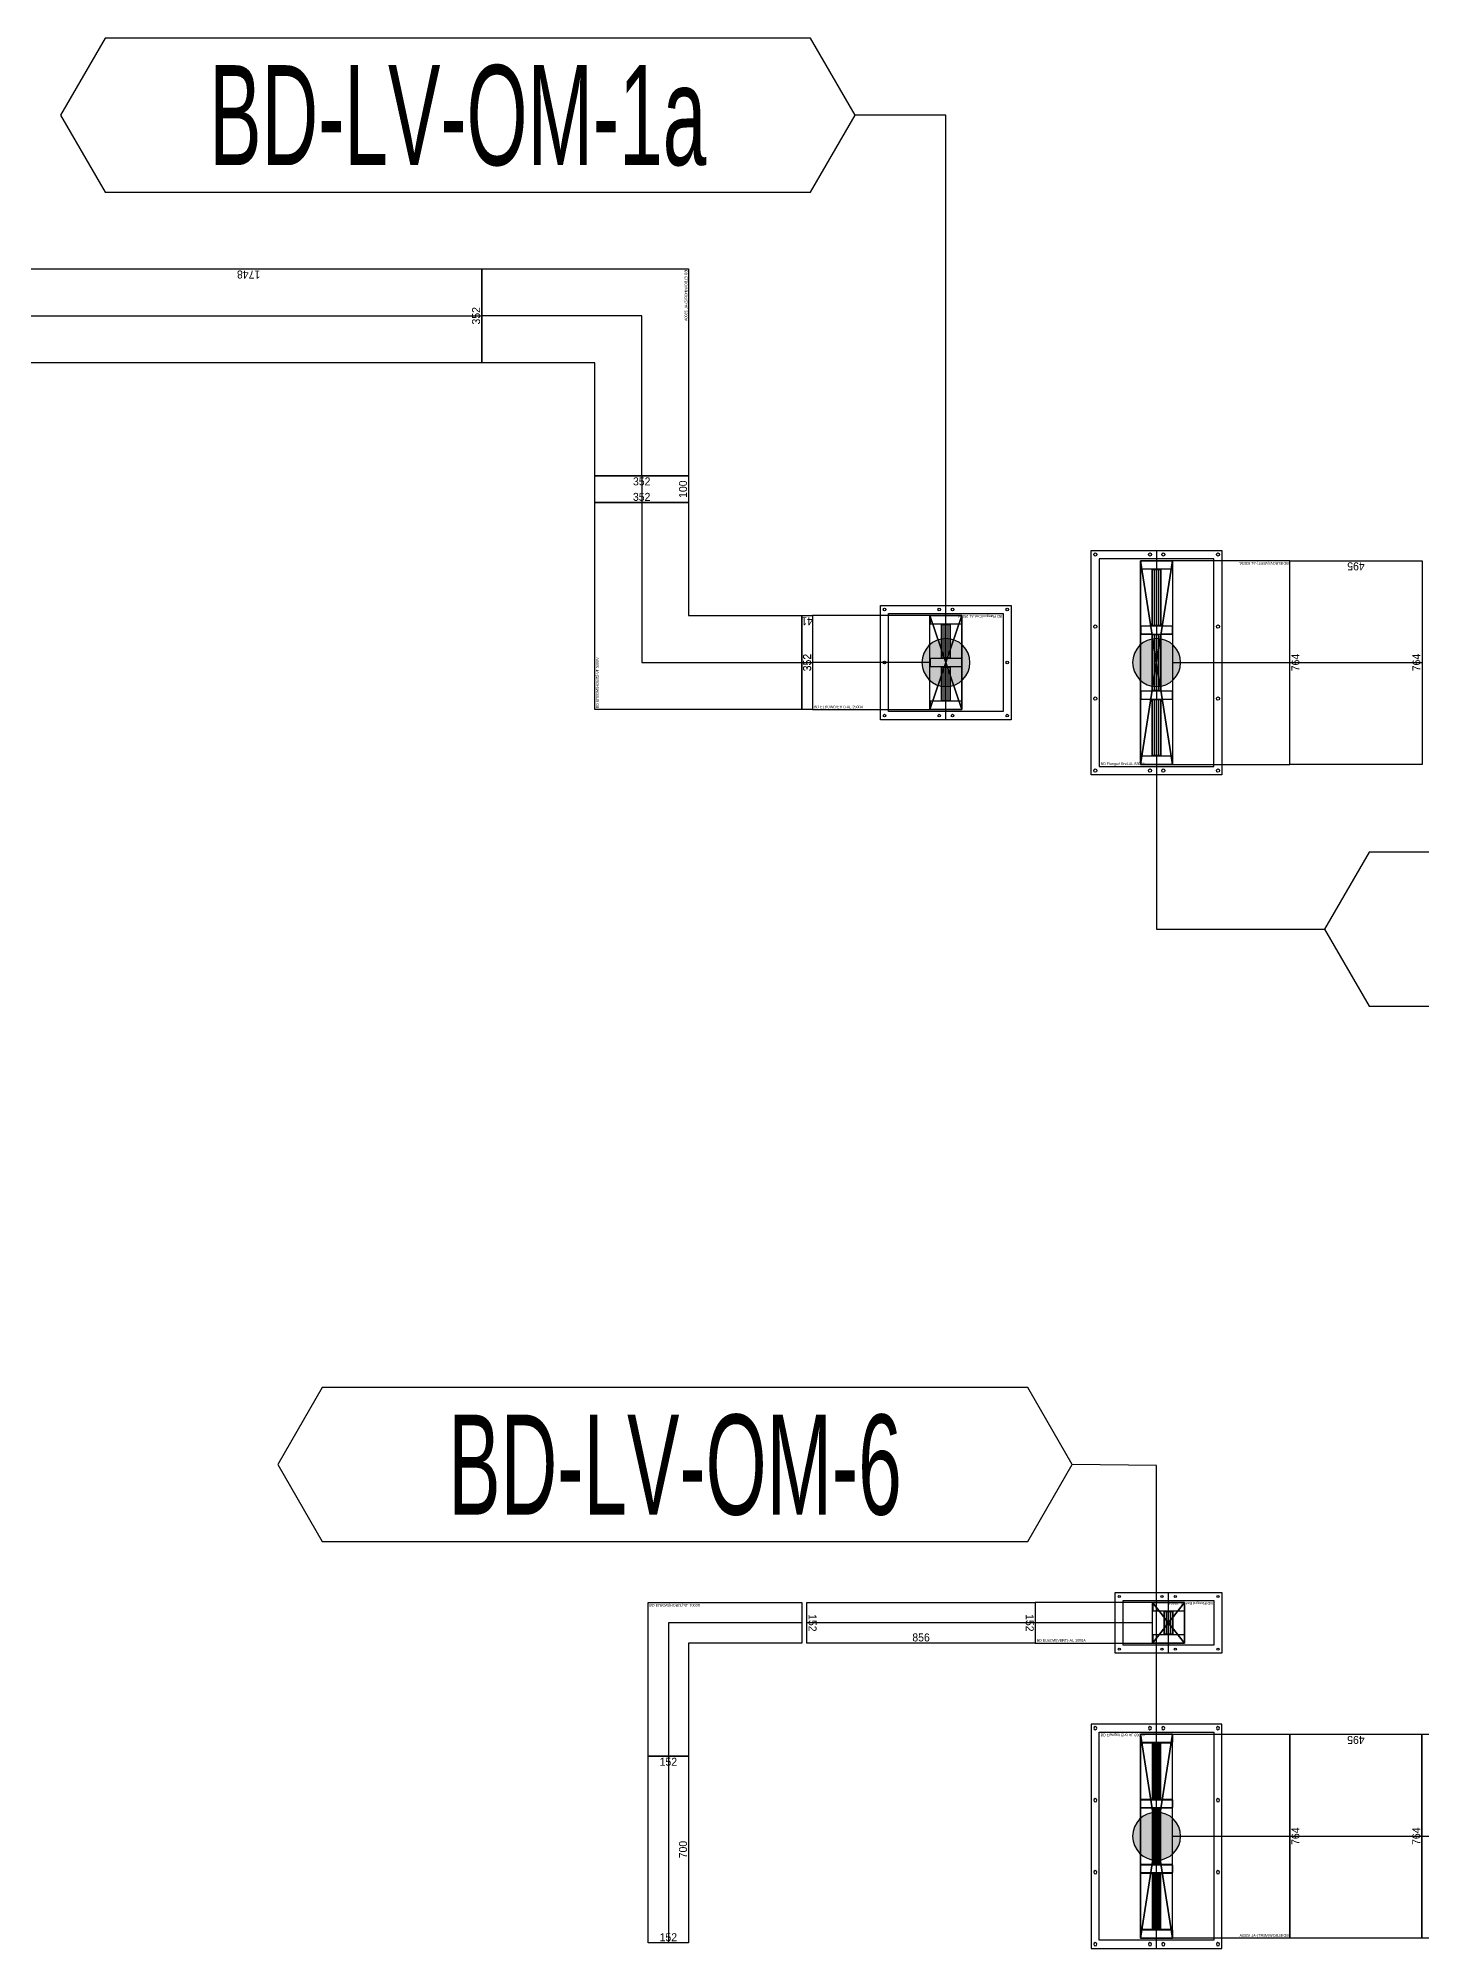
# Model space of a CAD drawing. Header units: millimetres. Extents: x 28486 to 374549, y -351975 to 868946.
# Drawn here: x 123214 to 128403, y -240095 to -232954 of the extents above; entities that cross this region are included whole.
import ezdxf
from ezdxf.enums import TextEntityAlignment as Align

# ---------------------------------------------------------------- set-up
doc = ezdxf.new("R2010")
doc.units = ezdxf.units.MM
doc.header["$LTSCALE"] = 150
doc.layers.get('Defpoints').update_dxf_attribs({"color": 150})
for name, color, linetype in [('-----27 Bus Duct_LV_380-220V', 200, 'Continuous'), ('-----27 Bus Duct_LV_380-220V_LOAD BANK', 7, 'Continuous'), ('-----27 Bus Duct_LV_380-220V_UT', 41, 'Continuous'), ('-----29 주기', 1, 'Continuous'), ('-----30 Text', 2, 'Continuous'), ('-----99 Cable Schedule', 2, 'Continuous')]:
    doc.layers.add(name, color=color, linetype=linetype)
doc.styles.add('ELEC', font='')
doc.styles.get("Standard").update_dxf_attribs({"font": ''})
doc.styles.get('ELEC').set_extended_font_data('Dotum')
doc.styles.get('Standard').set_extended_font_data('Dotum')
doc.dimstyles.new('전기통신참고용-치수', dxfattribs={"dimscale": 15, "dimtxt": 2, "dimasz": 0, "dimexe": 0, "dimexo": 0, "dimgap": 0.4, "dimtad": 4, "dimdec": 0, "dimzin": 0, "dimdsep": 46, "dimtxsty": 'Standard', "dimblk": 'NONE', "dimcen": 0, "dimse1": 1, "dimse2": 1, "dimsd1": 1, "dimsd2": 1, "dimclrd": 8, "dimclre": 8, "dimclrt": 8, "dimadec": 0, "dimazin": 0, "dimtfac": 1, "dimtdec": 0, "dimtix": 1, "dimtmove": 2, "dimatfit": 0, "dimldrblk": 'NONE', "dimfxl": 2, "dimtolj": 1, "dimtzin": 0, "dimarcsym": 0})

# ---------------------------------------------------------------- blocks, each defined once
blk = doc.blocks.new('*U5')
at = {"color": 1}
for p, q in [((60, 382), (-60, -382)), ((-60, 382), (60, -382))]:
    blk.add_line(p, q, dxfattribs=at)
at = {"color": 0}
blk.add_line((0, 420.5), (0, -420.5), dxfattribs=at)
for points in [[(245, -420.5), (-245, -420.5), (-245, 420.5), (245, 420.5)], [(-215, -389.5), (215, -389.5), (215, 389.5), (-215, 389.5)]]:
    blk.add_lwpolyline(points, close=True, dxfattribs=at)
at = {"color": 1}
blk.add_lwpolyline([(60, -382), (-60, -382), (-60, 382), (60, 382)], close=True, dxfattribs=at)
for points in [[(-60, 136, -0.4142136), (-58, 138), (-17.2, 138, 0.4142136), (-16.2, 139), (-16.2, 349, 0.4142136), (-17.2, 350), (-58, 350, -0.4142136), (-60, 352), (-60, 382, -0.4142136), (-59, 381), (-59, 352, 0.4142136), (-58, 351), (58, 351, 0.4142136), (59, 352), (59, 381, -0.4142136), (60, 382), (60, 352, -0.4142136), (58, 350), (17.2, 350, 0.4142136), (16.2, 349), (16.2, 139, 0.4142136), (17.2, 138), (58, 138, -0.4142136), (60, 136), (60, 124, -0.4142136), (59, 125), (59, 136, 0.4142136), (58, 137), (-58, 137, 0.4142136), (-59, 136), (-59, 125, -0.4142136), (-60, 124), (-60, 124), (-60, 124), (-60, 124)], [(-15.2, 139), (-15.2, 349, -0.4142136), (-14.2, 350), (14.2, 350, -0.4142136), (15.2, 349), (15.2, 139, -0.4142136), (14.2, 138), (-14.2, 138, -0.4142136)], [(-14.2, 140), (-14.2, 348, -0.4142136), (-13.2, 349), (-8.85, 349, -0.4142136), (-7.85, 348), (-7.85, 140, -0.4142136), (-8.85, 139), (-13.2, 139, -0.4142136)], [(-6.85, 140), (-6.85, 348, -0.4142136), (-5.85, 349), (-1.5, 349, -0.4142136), (-0.5, 348), (-0.5, 140, -0.4142136), (-1.5, 139), (-5.85, 139, -0.4142136)], [(0.5, 140), (0.5, 348, -0.4142136), (1.5, 349), (5.85, 349, -0.4142136), (6.85, 348), (6.85, 140, -0.4142136), (5.85, 139), (1.5, 139, -0.4142136)], [(7.85, 140), (7.85, 348, -0.4142136), (8.85, 349), (13.2, 349, -0.4142136), (14.2, 348), (14.2, 140, -0.4142136), (13.2, 139), (8.85, 139, -0.4142136)], [(-60, -108, -0.4142136), (-58, -106), (-17.2, -106, 0.4142136), (-16.2, -105), (-16.2, 105, 0.4142136), (-17.2, 106), (-58, 106, -0.4142136), (-60, 108), (-60, 122, -0.4142136), (-59, 121), (-59, 108, 0.4142136), (-58, 107), (58, 107, 0.4142136), (59, 108), (59, 121, -0.4142136), (60, 122), (60, 108, -0.4142136), (58, 106), (17.2, 106, 0.4142136), (16.2, 105), (16.2, -105, 0.4142136), (17.2, -106), (58, -106, -0.4142136), (60, -108), (60, -121, -0.4142136), (59, -120), (59, -108, 0.4142136), (58, -107), (-58, -107, 0.4142136), (-59, -108), (-59, -120, -0.4142136), (-60, -121), (-60, -121), (-60, -121), (-60, -121)], [(-15.2, -105), (-15.2, 105, -0.4142136), (-14.2, 106), (14.2, 106, -0.4142136), (15.2, 105), (15.2, -105, -0.4142136), (14.2, -106), (-14.2, -106, -0.4142136)], [(-14.2, -104), (-14.2, 104, -0.4142136), (-13.2, 105), (-8.85, 105, -0.4142136), (-7.85, 104), (-7.85, -104, -0.4142136), (-8.85, -105), (-13.2, -105, -0.4142136)], [(-6.85, -104), (-6.85, 104, -0.4142136), (-5.85, 105), (-1.5, 105, -0.4142136), (-0.5, 104), (-0.5, -104, -0.4142136), (-1.5, -105), (-5.85, -105, -0.4142136)], [(0.5, -104), (0.5, 104, -0.4142136), (1.5, 105), (5.85, 105, -0.4142136), (6.85, 104), (6.85, -104, -0.4142136), (5.85, -105), (1.5, -105, -0.4142136)], [(7.85, -104), (7.85, 104, -0.4142136), (8.85, 105), (13.2, 105, -0.4142136), (14.2, 104), (14.2, -104, -0.4142136), (13.2, -105), (8.85, -105, -0.4142136)], [(-60, -352, -0.4142136), (-58, -350), (-17.2, -350, 0.4142136), (-16.2, -349), (-16.2, -139, 0.4142136), (-17.2, -138), (-58, -138, -0.4142136), (-60, -136), (-60, -123, -0.4142136), (-59, -124), (-59, -136, 0.4142136), (-58, -137), (58, -137, 0.4142136), (59, -136), (59, -124, -0.4142136), (60, -123), (60, -136, -0.4142136), (58, -138), (17.2, -138, 0.4142136), (16.2, -139), (16.2, -349, 0.4142136), (17.2, -350), (58, -350, -0.4142136), (60, -352), (60, -382, -0.4142136), (59, -381), (59, -352, 0.4142136), (58, -351), (-58, -351, 0.4142136), (-59, -352), (-59, -381, -0.4142136), (-60, -382), (-60, -382), (-60, -382), (-60, -382)], [(-15.2, -349), (-15.2, -139, -0.4142136), (-14.2, -138), (14.2, -138, -0.4142136), (15.2, -139), (15.2, -349, -0.4142136), (14.2, -350), (-14.2, -350, -0.4142136)], [(-14.2, -348), (-14.2, -140, -0.4142136), (-13.2, -139), (-8.85, -139, -0.4142136), (-7.85, -140), (-7.85, -348, -0.4142136), (-8.85, -349), (-13.2, -349, -0.4142136)], [(-6.85, -348), (-6.85, -140, -0.4142136), (-5.85, -139), (-1.5, -139, -0.4142136), (-0.5, -140), (-0.5, -348, -0.4142136), (-1.5, -349), (-5.85, -349, -0.4142136)], [(0.5, -348), (0.5, -140, -0.4142136), (1.5, -139), (5.85, -139, -0.4142136), (6.85, -140), (6.85, -348, -0.4142136), (5.85, -349), (1.5, -349, -0.4142136)], [(7.85, -348), (7.85, -140, -0.4142136), (8.85, -139), (13.2, -139, -0.4142136), (14.2, -140), (14.2, -348, -0.4142136), (13.2, -349), (8.85, -349, -0.4142136)]]:
    blk.add_lwpolyline(points, format="xyb", close=True, dxfattribs=at)
at = {"color": 0}
for centre in [(-230, 405), (-25, 405), (25, 405), (230, 405), (-230, 135), (230, 135), (-230, -135), (230, -135), (-230, -405), (-25, -405), (25, -405), (230, -405)]:
    blk.add_circle(centre, 6, dxfattribs=at)
at = {"color": 0, "style": 'ELEC'}
blk.add_text('BD Flanged End-AL 6300A', height=10, dxfattribs=at).set_placement((-210, -379.5), align=Align.MIDDLE_LEFT)
blk = doc.blocks.new('*U7')
at = {"color": 1}
for p, q in [((340, 382), (220, -382)), ((220, 382), (340, -382))]:
    blk.add_line(p, q, dxfattribs=at)
at = {"color": 0}
blk.add_lwpolyline([(-220, -382), (220, -382), (220, 382), (-220, 382)], close=True, dxfattribs=at)
blk.add_lwpolyline([(220, -382), (340, -382), (340, 382), (220, 382)], dxfattribs=at)
at = {"color": 1}
for points in [[(220, 136, -0.4142136), (222, 138), (262.8, 138, 0.4142136), (263.8, 139), (263.8, 349, 0.4142136), (262.8, 350), (222, 350, -0.4142136), (220, 352), (220, 382, -0.4142136), (221, 381), (221, 352, 0.4142136), (222, 351), (338, 351, 0.4142136), (339, 352), (339, 381, -0.4142136), (340, 382), (340, 352, -0.4142136), (338, 350), (297.2, 350, 0.4142136), (296.2, 349), (296.2, 139, 0.4142136), (297.2, 138), (338, 138, -0.4142136), (340, 136), (340, 124, -0.4142136), (339, 125), (339, 136, 0.4142136), (338, 137), (222, 137, 0.4142136), (221, 136), (221, 125, -0.4142136), (220, 124), (220, 124), (220, 124), (220, 124)], [(264.8, 139), (264.8, 349, -0.4142136), (265.8, 350), (294.2, 350, -0.4142136), (295.2, 349), (295.2, 139, -0.4142136), (294.2, 138), (265.8, 138, -0.4142136)], [(265.8, 140), (265.8, 348, -0.4142136), (266.8, 349), (271.15, 349, -0.4142136), (272.15, 348), (272.15, 140, -0.4142136), (271.15, 139), (266.8, 139, -0.4142136)], [(273.15, 140), (273.15, 348, -0.4142136), (274.15, 349), (278.5, 349, -0.4142136), (279.5, 348), (279.5, 140, -0.4142136), (278.5, 139), (274.15, 139, -0.4142136)], [(280.5, 140), (280.5, 348, -0.4142136), (281.5, 349), (285.85, 349, -0.4142136), (286.85, 348), (286.85, 140, -0.4142136), (285.85, 139), (281.5, 139, -0.4142136)], [(287.85, 140), (287.85, 348, -0.4142136), (288.85, 349), (293.2, 349, -0.4142136), (294.2, 348), (294.2, 140, -0.4142136), (293.2, 139), (288.85, 139, -0.4142136)], [(220, -108, -0.4142136), (222, -106), (262.8, -106, 0.4142136), (263.8, -105), (263.8, 105, 0.4142136), (262.8, 106), (222, 106, -0.4142136), (220, 108), (220, 122, -0.4142136), (221, 121), (221, 108, 0.4142136), (222, 107), (338, 107, 0.4142136), (339, 108), (339, 121, -0.4142136), (340, 122), (340, 108, -0.4142136), (338, 106), (297.2, 106, 0.4142136), (296.2, 105), (296.2, -105, 0.4142136), (297.2, -106), (338, -106, -0.4142136), (340, -108), (340, -121, -0.4142136), (339, -120), (339, -108, 0.4142136), (338, -107), (222, -107, 0.4142136), (221, -108), (221, -120, -0.4142136), (220, -121), (220, -121), (220, -121), (220, -121)], [(264.8, -105), (264.8, 105, -0.4142136), (265.8, 106), (294.2, 106, -0.4142136), (295.2, 105), (295.2, -105, -0.4142136), (294.2, -106), (265.8, -106, -0.4142136)], [(265.8, -104), (265.8, 104, -0.4142136), (266.8, 105), (271.15, 105, -0.4142136), (272.15, 104), (272.15, -104, -0.4142136), (271.15, -105), (266.8, -105, -0.4142136)], [(273.15, -104), (273.15, 104, -0.4142136), (274.15, 105), (278.5, 105, -0.4142136), (279.5, 104), (279.5, -104, -0.4142136), (278.5, -105), (274.15, -105, -0.4142136)], [(280.5, -104), (280.5, 104, -0.4142136), (281.5, 105), (285.85, 105, -0.4142136), (286.85, 104), (286.85, -104, -0.4142136), (285.85, -105), (281.5, -105, -0.4142136)], [(287.85, -104), (287.85, 104, -0.4142136), (288.85, 105), (293.2, 105, -0.4142136), (294.2, 104), (294.2, -104, -0.4142136), (293.2, -105), (288.85, -105, -0.4142136)], [(220, -352, -0.4142136), (222, -350), (262.8, -350, 0.4142136), (263.8, -349), (263.8, -139, 0.4142136), (262.8, -138), (222, -138, -0.4142136), (220, -136), (220, -123, -0.4142136), (221, -124), (221, -136, 0.4142136), (222, -137), (338, -137, 0.4142136), (339, -136), (339, -124, -0.4142136), (340, -123), (340, -136, -0.4142136), (338, -138), (297.2, -138, 0.4142136), (296.2, -139), (296.2, -349, 0.4142136), (297.2, -350), (338, -350, -0.4142136), (340, -352), (340, -382, -0.4142136), (339, -381), (339, -352, 0.4142136), (338, -351), (222, -351, 0.4142136), (221, -352), (221, -381, -0.4142136), (220, -382), (220, -382), (220, -382), (220, -382)], [(264.8, -349), (264.8, -139, -0.4142136), (265.8, -138), (294.2, -138, -0.4142136), (295.2, -139), (295.2, -349, -0.4142136), (294.2, -350), (265.8, -350, -0.4142136)], [(265.8, -348), (265.8, -140, -0.4142136), (266.8, -139), (271.15, -139, -0.4142136), (272.15, -140), (272.15, -348, -0.4142136), (271.15, -349), (266.8, -349, -0.4142136)], [(273.15, -348), (273.15, -140, -0.4142136), (274.15, -139), (278.5, -139, -0.4142136), (279.5, -140), (279.5, -348, -0.4142136), (278.5, -349), (274.15, -349, -0.4142136)], [(280.5, -348), (280.5, -140, -0.4142136), (281.5, -139), (285.85, -139, -0.4142136), (286.85, -140), (286.85, -348, -0.4142136), (285.85, -349), (281.5, -349, -0.4142136)], [(287.85, -348), (287.85, -140, -0.4142136), (288.85, -139), (293.2, -139, -0.4142136), (294.2, -140), (294.2, -348, -0.4142136), (293.2, -349), (288.85, -349, -0.4142136)]]:
    blk.add_lwpolyline(points, format="xyb", close=True, dxfattribs=at)
blk.add_lwpolyline([(220, 0), (-220, 0)], dxfattribs=at)
at = {"color": 0, "style": 'ELEC'}
blk.add_text('BD ELBOW(VERT)-AL 6300A', height=10, dxfattribs=at).set_placement((-215, -372), align=Align.MIDDLE_LEFT)
blk = doc.blocks.new('*D728')
at = {"layer": 'Defpoints', "color": 0, "transparency": 16777216}
for p in [(0, 3000), (764, 3000), (764, 3000)]:
    blk.add_point(p, dxfattribs=at)
at = {"color": 0, "transparency": 16777216, "insert": (382, 2979), "char_height": 30, "attachment_point": 5}
blk.add_mtext('\\A1;{\\C0;764}', dxfattribs=at)
blk = doc.blocks.new('_None')
blk = doc.blocks.new('*D729')
at = {"layer": 'Defpoints', "color": 0, "transparency": 16777216}
for p in [(764, 3000), (764, 3000), (764, 2504.6)]:
    blk.add_point(p, dxfattribs=at)
at = {"color": 0, "transparency": 16777216, "insert": (743, 2752.3), "char_height": 30, "attachment_point": 5, "rotation": 90}
blk.add_mtext('\\A1;{\\C0;495}', dxfattribs=at)
blk = doc.blocks.new('*D730')
at = {"layer": 'Defpoints', "color": 0, "transparency": 16777216}
for p in [(0, 2504.6), (764, 2504.6), (764, 2504.6)]:
    blk.add_point(p, dxfattribs=at)
at = {"color": 0, "transparency": 16777216, "insert": (382, 2525.6), "char_height": 30, "attachment_point": 5}
blk.add_mtext('\\A1;{\\C0;764}', dxfattribs=at)
blk = doc.blocks.new('A$C9a0ab699')
h = blk.add_hatch(color=0)
edge = h.paths.add_edge_path()
edge.add_arc((0, 0), 64, 720, 1080, ccw=False)
at = {"color": 0}
blk.add_circle((0, 0), 64, dxfattribs=at)
blk = doc.blocks.new('*D828')
at = {"layer": 'Defpoints', "color": 0, "transparency": 16777216}
for p in [(0, 12840.2), (764, 12840.2), (764, 12840.2)]:
    blk.add_point(p, dxfattribs=at)
at = {"color": 0, "transparency": 16777216, "insert": (382, 12819.2), "char_height": 30, "attachment_point": 5}
blk.add_mtext('\\A1;{\\C0;764}', dxfattribs=at)
blk = doc.blocks.new('*D829')
at = {"layer": 'Defpoints', "color": 0, "transparency": 16777216}
for p in [(764, 12840.2), (764, 12840.2), (764, 12345.3)]:
    blk.add_point(p, dxfattribs=at)
at = {"color": 0, "transparency": 16777216, "insert": (743, 12592.8), "char_height": 30, "attachment_point": 5, "rotation": 90}
blk.add_mtext('\\A1;{\\C0;495}', dxfattribs=at)
blk = doc.blocks.new('*D830')
at = {"layer": 'Defpoints', "color": 0, "transparency": 16777216}
for p in [(0, 12345.3), (764, 12345.3), (764, 12345.3)]:
    blk.add_point(p, dxfattribs=at)
at = {"color": 0, "transparency": 16777216, "insert": (382, 12366.3), "char_height": 30, "attachment_point": 5}
blk.add_mtext('\\A1;{\\C0;764}', dxfattribs=at)
blk = doc.blocks.new('*U15')
at = {"color": 0}
blk.add_lwpolyline([(-382, -382), (800, -382), (800, 382), (382, 382), (382, 800), (-382, 800)], close=True, dxfattribs=at)
at = {"color": 1}
blk.add_lwpolyline([(800, 0), (0, 0), (0, 800)], dxfattribs=at)
at = {"color": 0, "style": 'ELEC'}
blk.add_text('BD ELBOW(HORIZ)-AL 6300A', height=10, dxfattribs=at).set_placement((-377, -372), align=Align.MIDDLE_LEFT)
blk = doc.blocks.new('*U66')
at = {"color": 1}
for p, q in [((60, 76), (-60, -76)), ((-60, 76), (60, -76))]:
    blk.add_line(p, q, dxfattribs=at)
at = {"color": 0}
blk.add_line((0, 113.5), (0, -113.5), dxfattribs=at)
for points in [[(200, -113.5), (-200, -113.5), (-200, 113.5), (200, 113.5)], [(170, -83.5), (-170, -83.5), (-170, 83.5), (170, 83.5)]]:
    blk.add_lwpolyline(points, close=True, dxfattribs=at)
at = {"color": 1}
blk.add_lwpolyline([(60, -76), (-60, -76), (-60, 76), (60, 76)], close=True, dxfattribs=at)
for points in [[(-60, -46, -0.4142136), (-58, -44), (-17.2, -44, 0.4142136), (-16.2, -43), (-16.2, 43, 0.4142136), (-17.2, 44), (-58, 44, -0.4142136), (-60, 46), (-60, 76, -0.4142136), (-59, 75), (-59, 46, 0.4142136), (-58, 45), (58, 45, 0.4142136), (59, 46), (59, 75, -0.4142136), (60, 76), (60, 46, -0.4142136), (58, 44), (17.2, 44, 0.4142136), (16.2, 43), (16.2, -43, 0.4142136), (17.2, -44), (58, -44, -0.4142136), (60, -46), (60, -76, -0.4142136), (59, -75), (59, -46, 0.4142136), (58, -45), (-58, -45, 0.4142136), (-59, -46), (-59, -75, -0.4142136), (-60, -76), (-60, -76), (-60, -76), (-60, -76)], [(-15.2, -43), (-15.2, 43, -0.4142136), (-14.2, 44), (14.2, 44, -0.4142136), (15.2, 43), (15.2, -43, -0.4142136), (14.2, -44), (-14.2, -44, -0.4142136)], [(-14.2, -42), (-14.2, 42, -0.4142136), (-13.2, 43), (-8.85, 43, -0.4142136), (-7.85, 42), (-7.85, -42, -0.4142136), (-8.85, -43), (-13.2, -43, -0.4142136)], [(-6.85, -42), (-6.85, 42, -0.4142136), (-5.85, 43), (-1.5, 43, -0.4142136), (-0.5, 42), (-0.5, -42, -0.4142136), (-1.5, -43), (-5.85, -43, -0.4142136)], [(0.5, -42), (0.5, 42, -0.4142136), (1.5, 43), (5.85, 43, -0.4142136), (6.85, 42), (6.85, -42, -0.4142136), (5.85, -43), (1.5, -43, -0.4142136)], [(7.85, -42), (7.85, 42, -0.4142136), (8.85, 43), (13.2, 43, -0.4142136), (14.2, 42), (14.2, -42, -0.4142136), (13.2, -43), (8.85, -43, -0.4142136)]]:
    blk.add_lwpolyline(points, format="xyb", close=True, dxfattribs=at)
at = {"color": 0}
for centre in [(-185, 98.5), (-25, 98.5), (25, 98.5), (185, 98.5), (-185, -98.5), (-25, -98.5), (25, -98.5), (185, -98.5)]:
    blk.add_circle(centre, 4, dxfattribs=at)
at = {"color": 0, "style": 'ELEC'}
blk.add_text('BD Flanged End-AL 1000A', height=10, dxfattribs=at).set_placement((-165, -73.5), align=Align.MIDDLE_LEFT)
blk = doc.blocks.new('*U67')
at = {"color": 1}
for p, q in [((340, 76), (220, -76)), ((220, 76), (340, -76))]:
    blk.add_line(p, q, dxfattribs=at)
at = {"color": 0}
blk.add_lwpolyline([(-220, -76), (220, -76), (220, 76), (-220, 76)], close=True, dxfattribs=at)
blk.add_lwpolyline([(220, -76), (340, -76), (340, 76), (220, 76)], dxfattribs=at)
at = {"color": 1}
for points in [[(220, -46, -0.4142136), (222, -44), (262.8, -44, 0.4142136), (263.8, -43), (263.8, 43, 0.4142136), (262.8, 44), (222, 44, -0.4142136), (220, 46), (220, 76, -0.4142136), (221, 75), (221, 46, 0.4142136), (222, 45), (338, 45, 0.4142136), (339, 46), (339, 75, -0.4142136), (340, 76), (340, 46, -0.4142136), (338, 44), (297.2, 44, 0.4142136), (296.2, 43), (296.2, -43, 0.4142136), (297.2, -44), (338, -44, -0.4142136), (340, -46), (340, -76, -0.4142136), (339, -75), (339, -46, 0.4142136), (338, -45), (222, -45, 0.4142136), (221, -46), (221, -75, -0.4142136), (220, -76), (220, -76), (220, -76), (220, -76)], [(264.8, -43), (264.8, 43, -0.4142136), (265.8, 44), (294.2, 44, -0.4142136), (295.2, 43), (295.2, -43, -0.4142136), (294.2, -44), (265.8, -44, -0.4142136)], [(265.8, -42), (265.8, 42, -0.4142136), (266.8, 43), (271.15, 43, -0.4142136), (272.15, 42), (272.15, -42, -0.4142136), (271.15, -43), (266.8, -43, -0.4142136)], [(273.15, -42), (273.15, 42, -0.4142136), (274.15, 43), (278.5, 43, -0.4142136), (279.5, 42), (279.5, -42, -0.4142136), (278.5, -43), (274.15, -43, -0.4142136)], [(280.5, -42), (280.5, 42, -0.4142136), (281.5, 43), (285.85, 43, -0.4142136), (286.85, 42), (286.85, -42, -0.4142136), (285.85, -43), (281.5, -43, -0.4142136)], [(287.85, -42), (287.85, 42, -0.4142136), (288.85, 43), (293.2, 43, -0.4142136), (294.2, 42), (294.2, -42, -0.4142136), (293.2, -43), (288.85, -43, -0.4142136)]]:
    blk.add_lwpolyline(points, format="xyb", close=True, dxfattribs=at)
blk.add_lwpolyline([(220, 0), (-220, 0)], dxfattribs=at)
at = {"color": 0, "style": 'ELEC'}
blk.add_text('BD ELBOW(VERT)-AL 1000A', height=10, dxfattribs=at).set_placement((-215, -66), align=Align.MIDDLE_LEFT)
blk = doc.blocks.new('*U68')
at = {"color": 0}
blk.add_lwpolyline([(-76, -76), (500, -76), (500, 76), (76, 76), (76, 500), (-76, 500)], close=True, dxfattribs=at)
at = {"color": 1}
blk.add_lwpolyline([(500, 0), (0, 0), (0, 500)], dxfattribs=at)
at = {"color": 0, "style": 'ELEC'}
blk.add_text('BD ELBOW(HORIZ)-AL 1000A', height=10, dxfattribs=at).set_placement((-71, -66), align=Align.MIDDLE_LEFT)
blk = doc.blocks.new('*D1068')
at = {"layer": 'Defpoints', "color": 0, "transparency": 16777216}
for p in [(0, -822.3), (152, -822.3), (152, -822.3)]:
    blk.add_point(p, dxfattribs=at)
at = {"color": 0, "transparency": 16777216, "insert": (76, -843.3), "char_height": 30, "attachment_point": 5}
blk.add_mtext('\\A1;{\\C0;152}', dxfattribs=at)
blk = doc.blocks.new('*D1069')
at = {"layer": 'Defpoints', "color": 0, "transparency": 16777216}
for p in [(152, -822.3), (152, -822.3), (152, -1522.3)]:
    blk.add_point(p, dxfattribs=at)
at = {"color": 0, "transparency": 16777216, "insert": (131, -1172.3), "char_height": 30, "attachment_point": 5, "rotation": 90}
blk.add_mtext('\\A1;{\\C0;700}', dxfattribs=at)
blk = doc.blocks.new('*D1070')
at = {"layer": 'Defpoints', "color": 0, "transparency": 16777216}
for p in [(0, -1522.3), (152, -1522.3), (152, -1522.3)]:
    blk.add_point(p, dxfattribs=at)
at = {"color": 0, "transparency": 16777216, "insert": (76, -1501.3), "char_height": 30, "attachment_point": 5}
blk.add_mtext('\\A1;{\\C0;152}', dxfattribs=at)
blk = doc.blocks.new('*U63')
at = {"color": 0}
blk.add_line((0, 214.5), (0, -214.5), dxfattribs=at)
at = {"color": 1}
for p, q in [((60, 176), (-60, -176)), ((-60, 176), (60, -176))]:
    blk.add_line(p, q, dxfattribs=at)
at = {"color": 0}
for points in [[(245, -214.5), (-245, -214.5), (-245, 214.5), (245, 214.5)], [(215, -183.5), (-215, -183.5), (-215, 183.5), (215, 183.5)]]:
    blk.add_lwpolyline(points, close=True, dxfattribs=at)
at = {"color": 1}
blk.add_lwpolyline([(60, -176), (-60, -176), (-60, 176), (60, 176)], close=True, dxfattribs=at)
for points in [[(-60, 14, -0.4142136), (-58, 16), (-17.2, 16, 0.4142136), (-16.2, 17), (-16.2, 143, 0.4142136), (-17.2, 144), (-58, 144, -0.4142136), (-60, 146), (-60, 176, -0.4142136), (-59, 175), (-59, 146, 0.4142136), (-58, 145), (58, 145, 0.4142136), (59, 146), (59, 175, -0.4142136), (60, 176), (60, 146, -0.4142136), (58, 144), (17.2, 144, 0.4142136), (16.2, 143), (16.2, 17, 0.4142136), (17.2, 16), (58, 16, -0.4142136), (60, 14), (60, 2, -0.4142136), (59, 3), (59, 14, 0.4142136), (58, 15), (-58, 15, 0.4142136), (-59, 14), (-59, 3, -0.4142136), (-60, 2), (-60, 2), (-60, 2), (-60, 2)], [(-15.2, 17), (-15.2, 143, -0.4142136), (-14.2, 144), (14.2, 144, -0.4142136), (15.2, 143), (15.2, 17, -0.4142136), (14.2, 16), (-14.2, 16, -0.4142136)], [(-14.2, 18), (-14.2, 142, -0.4142136), (-13.2, 143), (-8.85, 143, -0.4142136), (-7.85, 142), (-7.85, 18, -0.4142136), (-8.85, 17), (-13.2, 17, -0.4142136)], [(-6.85, 18), (-6.85, 142, -0.4142136), (-5.85, 143), (-1.5, 143, -0.4142136), (-0.5, 142), (-0.5, 18, -0.4142136), (-1.5, 17), (-5.85, 17, -0.4142136)], [(0.5, 18), (0.5, 142, -0.4142136), (1.5, 143), (5.85, 143, -0.4142136), (6.85, 142), (6.85, 18, -0.4142136), (5.85, 17), (1.5, 17, -0.4142136)], [(7.85, 18), (7.85, 142, -0.4142136), (8.85, 143), (13.2, 143, -0.4142136), (14.2, 142), (14.2, 18, -0.4142136), (13.2, 17), (8.85, 17, -0.4142136)], [(-60, -146, -0.4142136), (-58, -144), (-17.2, -144, 0.4142136), (-16.2, -143), (-16.2, -17, 0.4142136), (-17.2, -16), (-58, -16, -0.4142136), (-60, -14), (-60, 0, -0.4142136), (-59, -1), (-59, -14, 0.4142136), (-58, -15), (58, -15, 0.4142136), (59, -14), (59, -1, -0.4142136), (60, 0), (60, -14, -0.4142136), (58, -16), (17.2, -16, 0.4142136), (16.2, -17), (16.2, -143, 0.4142136), (17.2, -144), (58, -144, -0.4142136), (60, -146), (60, -176, -0.4142136), (59, -175), (59, -146, 0.4142136), (58, -145), (-58, -145, 0.4142136), (-59, -146), (-59, -175, -0.4142136), (-60, -176), (-60, -176), (-60, -176), (-60, -176)], [(-15.2, -143), (-15.2, -17, -0.4142136), (-14.2, -16), (14.2, -16, -0.4142136), (15.2, -17), (15.2, -143, -0.4142136), (14.2, -144), (-14.2, -144, -0.4142136)], [(-14.2, -142), (-14.2, -18, -0.4142136), (-13.2, -17), (-8.85, -17, -0.4142136), (-7.85, -18), (-7.85, -142, -0.4142136), (-8.85, -143), (-13.2, -143, -0.4142136)], [(-6.85, -142), (-6.85, -18, -0.4142136), (-5.85, -17), (-1.5, -17, -0.4142136), (-0.5, -18), (-0.5, -142, -0.4142136), (-1.5, -143), (-5.85, -143, -0.4142136)], [(0.5, -142), (0.5, -18, -0.4142136), (1.5, -17), (5.85, -17, -0.4142136), (6.85, -18), (6.85, -142, -0.4142136), (5.85, -143), (1.5, -143, -0.4142136)], [(7.85, -142), (7.85, -18, -0.4142136), (8.85, -17), (13.2, -17, -0.4142136), (14.2, -18), (14.2, -142, -0.4142136), (13.2, -143), (8.85, -143, -0.4142136)]]:
    blk.add_lwpolyline(points, format="xyb", close=True, dxfattribs=at)
at = {"color": 0}
for centre in [(-230, 199), (-25, 199), (25, 199), (230, 199), (-230, 0), (230, 0), (-230, -199), (-25, -199), (25, -199), (230, -199)]:
    blk.add_circle(centre, 5, dxfattribs=at)
at = {"color": 0, "style": 'ELEC'}
blk.add_text('BD Flanged End-AL 2500A', height=10, dxfattribs=at).set_placement((-210, -173.5), align=Align.MIDDLE_LEFT)
blk = doc.blocks.new('*U64')
at = {"color": 1}
for p, q in [((340, 176), (220, -176)), ((220, 176), (340, -176))]:
    blk.add_line(p, q, dxfattribs=at)
at = {"color": 0}
blk.add_lwpolyline([(-220, -176), (220, -176), (220, 176), (-220, 176)], close=True, dxfattribs=at)
blk.add_lwpolyline([(220, -176), (340, -176), (340, 176), (220, 176)], dxfattribs=at)
at = {"color": 1}
for points in [[(220, 14, -0.4142136), (222, 16), (262.8, 16, 0.4142136), (263.8, 17), (263.8, 143, 0.4142136), (262.8, 144), (222, 144, -0.4142136), (220, 146), (220, 176, -0.4142136), (221, 175), (221, 146, 0.4142136), (222, 145), (338, 145, 0.4142136), (339, 146), (339, 175, -0.4142136), (340, 176), (340, 146, -0.4142136), (338, 144), (297.2, 144, 0.4142136), (296.2, 143), (296.2, 17, 0.4142136), (297.2, 16), (338, 16, -0.4142136), (340, 14), (340, 2, -0.4142136), (339, 3), (339, 14, 0.4142136), (338, 15), (222, 15, 0.4142136), (221, 14), (221, 3, -0.4142136), (220, 2), (220, 2), (220, 2), (220, 2)], [(264.8, 17), (264.8, 143, -0.4142136), (265.8, 144), (294.2, 144, -0.4142136), (295.2, 143), (295.2, 17, -0.4142136), (294.2, 16), (265.8, 16, -0.4142136)], [(265.8, 18), (265.8, 142, -0.4142136), (266.8, 143), (271.15, 143, -0.4142136), (272.15, 142), (272.15, 18, -0.4142136), (271.15, 17), (266.8, 17, -0.4142136)], [(273.15, 18), (273.15, 142, -0.4142136), (274.15, 143), (278.5, 143, -0.4142136), (279.5, 142), (279.5, 18, -0.4142136), (278.5, 17), (274.15, 17, -0.4142136)], [(280.5, 18), (280.5, 142, -0.4142136), (281.5, 143), (285.85, 143, -0.4142136), (286.85, 142), (286.85, 18, -0.4142136), (285.85, 17), (281.5, 17, -0.4142136)], [(287.85, 18), (287.85, 142, -0.4142136), (288.85, 143), (293.2, 143, -0.4142136), (294.2, 142), (294.2, 18, -0.4142136), (293.2, 17), (288.85, 17, -0.4142136)], [(220, -146, -0.4142136), (222, -144), (262.8, -144, 0.4142136), (263.8, -143), (263.8, -17, 0.4142136), (262.8, -16), (222, -16, -0.4142136), (220, -14), (220, 0, -0.4142136), (221, -1), (221, -14, 0.4142136), (222, -15), (338, -15, 0.4142136), (339, -14), (339, -1, -0.4142136), (340, 0), (340, -14, -0.4142136), (338, -16), (297.2, -16, 0.4142136), (296.2, -17), (296.2, -143, 0.4142136), (297.2, -144), (338, -144, -0.4142136), (340, -146), (340, -176, -0.4142136), (339, -175), (339, -146, 0.4142136), (338, -145), (222, -145, 0.4142136), (221, -146), (221, -175, -0.4142136), (220, -176), (220, -176), (220, -176), (220, -176)], [(264.8, -143), (264.8, -17, -0.4142136), (265.8, -16), (294.2, -16, -0.4142136), (295.2, -17), (295.2, -143, -0.4142136), (294.2, -144), (265.8, -144, -0.4142136)], [(265.8, -142), (265.8, -18, -0.4142136), (266.8, -17), (271.15, -17, -0.4142136), (272.15, -18), (272.15, -142, -0.4142136), (271.15, -143), (266.8, -143, -0.4142136)], [(273.15, -142), (273.15, -18, -0.4142136), (274.15, -17), (278.5, -17, -0.4142136), (279.5, -18), (279.5, -142, -0.4142136), (278.5, -143), (274.15, -143, -0.4142136)], [(280.5, -142), (280.5, -18, -0.4142136), (281.5, -17), (285.85, -17, -0.4142136), (286.85, -18), (286.85, -142, -0.4142136), (285.85, -143), (281.5, -143, -0.4142136)], [(287.85, -142), (287.85, -18, -0.4142136), (288.85, -17), (293.2, -17, -0.4142136), (294.2, -18), (294.2, -142, -0.4142136), (293.2, -143), (288.85, -143, -0.4142136)]]:
    blk.add_lwpolyline(points, format="xyb", close=True, dxfattribs=at)
blk.add_lwpolyline([(220, 0), (-220, 0)], dxfattribs=at)
at = {"color": 0, "style": 'ELEC'}
blk.add_text('BD ELBOW(VERT)-AL 2500A', height=10, dxfattribs=at).set_placement((-215, -166), align=Align.MIDDLE_LEFT)
blk = doc.blocks.new('*D1052')
at = {"layer": 'Defpoints', "color": 0, "transparency": 16777216}
for p in [(0, 4479.9), (352, 4479.9), (352, 4479.9)]:
    blk.add_point(p, dxfattribs=at)
at = {"color": 0, "transparency": 16777216, "insert": (176, 4458.9), "char_height": 30, "attachment_point": 5}
blk.add_mtext('\\A1;{\\C0;352}', dxfattribs=at)
blk = doc.blocks.new('*D1053')
at = {"layer": 'Defpoints', "color": 0, "transparency": 16777216}
for p in [(352, 4479.9), (352, 4479.9), (352, 4438.9)]:
    blk.add_point(p, dxfattribs=at)
at = {"color": 0, "transparency": 16777216, "insert": (331, 4459.4), "char_height": 30, "attachment_point": 5, "rotation": 90}
blk.add_mtext('\\A1;{\\C0;41}', dxfattribs=at)
blk = doc.blocks.new('*D1054')
at = {"layer": 'Defpoints', "color": 0, "transparency": 16777216}
for p in [(0, 4438.9), (352, 4438.9), (352, 4438.9)]:
    blk.add_point(p, dxfattribs=at)
at = {"color": 0, "transparency": 16777216, "insert": (176, 4459.9), "char_height": 30, "attachment_point": 5}
blk.add_mtext('\\A1;{\\C0;352}', dxfattribs=at)
blk = doc.blocks.new('*D1064')
at = {"layer": 'Defpoints', "color": 0, "transparency": 16777216}
for p in [(0, 6560.7), (352, 6560.7), (352, 6560.7)]:
    blk.add_point(p, dxfattribs=at)
at = {"color": 0, "transparency": 16777216, "insert": (176, 6539.7), "char_height": 30, "attachment_point": 5}
blk.add_mtext('\\A1;{\\C0;352}', dxfattribs=at)
blk = doc.blocks.new('*D1065')
at = {"layer": 'Defpoints', "color": 0, "transparency": 16777216}
for p in [(352, 6560.7), (352, 6560.7), (352, 4812.7)]:
    blk.add_point(p, dxfattribs=at)
at = {"color": 0, "transparency": 16777216, "insert": (331, 5686.7), "char_height": 30, "attachment_point": 5, "rotation": 90}
blk.add_mtext('\\A1;{\\C0;1748}', dxfattribs=at)
blk = doc.blocks.new('*D1066')
at = {"layer": 'Defpoints', "color": 0, "transparency": 16777216}
for p in [(0, 4812.7), (352, 4812.7), (352, 4812.7)]:
    blk.add_point(p, dxfattribs=at)
at = {"color": 0, "transparency": 16777216, "insert": (176, 4833.7), "char_height": 30, "attachment_point": 5}
blk.add_mtext('\\A1;{\\C0;352}', dxfattribs=at)
blk = doc.blocks.new('*U65')
at = {"color": 0}
blk.add_lwpolyline([(-176, -176), (600, -176), (600, 176), (176, 176), (176, 600), (-176, 600)], close=True, dxfattribs=at)
at = {"color": 1}
blk.add_lwpolyline([(600, 0), (0, 0), (0, 600)], dxfattribs=at)
at = {"color": 0, "style": 'ELEC'}
blk.add_text('BD ELBOW(HORIZ)-AL 2500A', height=10, dxfattribs=at).set_placement((-171, -166), align=Align.MIDDLE_LEFT)
blk = doc.blocks.new('*D1060')
at = {"layer": 'Defpoints', "color": 0, "transparency": 16777216}
for p in [(0, 4538.9), (352, 4538.9), (352, 4538.9)]:
    blk.add_point(p, dxfattribs=at)
at = {"color": 0, "transparency": 16777216, "insert": (176, 4517.9), "char_height": 30, "attachment_point": 5}
blk.add_mtext('\\A1;{\\C0;352}', dxfattribs=at)
blk = doc.blocks.new('*D1061')
at = {"layer": 'Defpoints', "color": 0, "transparency": 16777216}
for p in [(352, 4538.9), (352, 4538.9), (352, 4438.9)]:
    blk.add_point(p, dxfattribs=at)
at = {"color": 0, "transparency": 16777216, "insert": (331, 4488.9), "char_height": 30, "attachment_point": 5, "rotation": 90}
blk.add_mtext('\\A1;{\\C0;100}', dxfattribs=at)
blk = doc.blocks.new('*D1062')
at = {"layer": 'Defpoints', "color": 0, "transparency": 16777216}
for p in [(0, 4438.9), (352, 4438.9), (352, 4438.9)]:
    blk.add_point(p, dxfattribs=at)
at = {"color": 0, "transparency": 16777216, "insert": (176, 4459.9), "char_height": 30, "attachment_point": 5}
blk.add_mtext('\\A1;{\\C0;352}', dxfattribs=at)
blk = doc.blocks.new('*D1072')
at = {"layer": 'Defpoints', "color": 0, "transparency": 16777216}
for p in [(0, -665.8), (152, -665.8), (152, -665.8)]:
    blk.add_point(p, dxfattribs=at)
at = {"color": 0, "transparency": 16777216, "insert": (76, -686.9), "char_height": 30, "attachment_point": 5}
blk.add_mtext('\\A1;{\\C0;152}', dxfattribs=at)
blk = doc.blocks.new('*D1073')
at = {"layer": 'Defpoints', "color": 0, "transparency": 16777216}
for p in [(152, -665.8), (152, -665.8), (152, -1522.3)]:
    blk.add_point(p, dxfattribs=at)
at = {"color": 0, "transparency": 16777216, "insert": (131, -1094.1), "char_height": 30, "attachment_point": 5, "rotation": 90}
blk.add_mtext('\\A1;{\\C0;856}', dxfattribs=at)
blk = doc.blocks.new('*D1074')
at = {"layer": 'Defpoints', "color": 0, "transparency": 16777216}
for p in [(0, -1522.3), (152, -1522.3), (152, -1522.3)]:
    blk.add_point(p, dxfattribs=at)
at = {"color": 0, "transparency": 16777216, "insert": (76, -1501.3), "char_height": 30, "attachment_point": 5}
blk.add_mtext('\\A1;{\\C0;152}', dxfattribs=at)
blk = doc.blocks.new('*U727')
at = {"color": 1}
blk.add_line((382, 3000), (382, 2504.6), dxfattribs=at)
at = {"color": 0}
blk.add_lwpolyline([(764, 2504.6), (0, 2504.6), (0, 3000), (764, 3000)], close=True, dxfattribs=at)
for base, p1, p2, override, picture, middle in [((764, 3000), (0, 3000), (764, 3000), {"dimtxsty": 'Standard', "dimclrd": 0, "dimclre": 0, "dimclrt": 0}, '*D728', (382, 2979)), ((764, 2504.6), (0, 2504.6), (764, 2504.6), {"dimtad": 1, "dimtxsty": 'Standard', "dimclrd": 0, "dimclre": 0, "dimclrt": 0}, '*D730', (382, 2525.6))]:
    dim = blk.add_linear_dim(base=base, p1=p1, p2=p2, text='{\\C0;<>}', dimstyle='전기통신참고용-치수', override=override, dxfattribs=at)
    dim.commit()
    dim.dimension.update_dxf_attribs({"geometry": picture, "text_midpoint": middle})
dim = blk.add_linear_dim(base=(764, 3000), p1=(764, 2504.6), p2=(764, 3000), angle=90, text='{\\C0;<>}', dimstyle='전기통신참고용-치수', override={"dimtad": 1, "dimtxsty": 'Standard', "dimclrd": 0, "dimclre": 0, "dimclrt": 0}, dxfattribs=at)
dim.commit()
dim.dimension.update_dxf_attribs({"geometry": '*D729', "text_midpoint": (743, 2752.3)})
blk = doc.blocks.new('*U827')
at = {"color": 1}
blk.add_line((382, 12840.2), (382, 12345.3), dxfattribs=at)
at = {"color": 0}
blk.add_lwpolyline([(764, 12345.3), (0, 12345.3), (0, 12840.2), (764, 12840.2)], close=True, dxfattribs=at)
for base, p1, p2, override, picture, middle in [((764, 12840.2), (0, 12840.2), (764, 12840.2), {"dimtxsty": 'Standard', "dimclrd": 0, "dimclre": 0, "dimclrt": 0}, '*D828', (382, 12819.2)), ((764, 12345.3), (0, 12345.3), (764, 12345.3), {"dimtad": 1, "dimtxsty": 'Standard', "dimclrd": 0, "dimclre": 0, "dimclrt": 0}, '*D830', (382, 12366.3))]:
    dim = blk.add_linear_dim(base=base, p1=p1, p2=p2, text='{\\C0;<>}', dimstyle='전기통신참고용-치수', override=override, dxfattribs=at)
    dim.commit()
    dim.dimension.update_dxf_attribs({"geometry": picture, "text_midpoint": middle})
dim = blk.add_linear_dim(base=(764, 12840.2), p1=(764, 12345.3), p2=(764, 12840.2), angle=90, text='{\\C0;<>}', dimstyle='전기통신참고용-치수', override={"dimtad": 1, "dimtxsty": 'Standard', "dimclrd": 0, "dimclre": 0, "dimclrt": 0}, dxfattribs=at)
dim.commit()
dim.dimension.update_dxf_attribs({"geometry": '*D829', "text_midpoint": (743, 12592.8)})
blk = doc.blocks.new('*U1067')
at = {"color": 1}
blk.add_line((76, -822.3), (76, -1522.3), dxfattribs=at)
at = {"color": 0}
blk.add_lwpolyline([(152, -1522.3), (0, -1522.3), (0, -822.3), (152, -822.3)], close=True, dxfattribs=at)
for base, p1, p2, override, picture, middle in [((152, -822.3), (0, -822.3), (152, -822.3), {"dimtxsty": 'Standard', "dimclrd": 0, "dimclre": 0, "dimclrt": 0}, '*D1068', (76, -843.3)), ((152, -1522.3), (0, -1522.3), (152, -1522.3), {"dimtad": 1, "dimtxsty": 'Standard', "dimclrd": 0, "dimclre": 0, "dimclrt": 0}, '*D1070', (76, -1501.3))]:
    dim = blk.add_linear_dim(base=base, p1=p1, p2=p2, text='{\\C0;<>}', dimstyle='전기통신참고용-치수', override=override, dxfattribs=at)
    dim.commit()
    dim.dimension.update_dxf_attribs({"geometry": picture, "text_midpoint": middle})
dim = blk.add_linear_dim(base=(152, -822.3), p1=(152, -1522.3), p2=(152, -822.3), angle=90, text='{\\C0;<>}', dimstyle='전기통신참고용-치수', override={"dimtad": 1, "dimtxsty": 'Standard', "dimclrd": 0, "dimclre": 0, "dimclrt": 0}, dxfattribs=at)
dim.commit()
dim.dimension.update_dxf_attribs({"geometry": '*D1069', "text_midpoint": (131, -1172.3)})
blk = doc.blocks.new('*U1051')
at = {"color": 1}
blk.add_line((176, 4479.9), (176, 4438.9), dxfattribs=at)
at = {"color": 0}
blk.add_lwpolyline([(352, 4438.9), (0, 4438.9), (0, 4479.9), (352, 4479.9)], close=True, dxfattribs=at)
for base, p1, p2, override, picture, middle in [((352, 4479.9), (0, 4479.9), (352, 4479.9), {"dimtxsty": 'Standard', "dimclrd": 0, "dimclre": 0, "dimclrt": 0}, '*D1052', (176, 4458.9)), ((352, 4438.9), (0, 4438.9), (352, 4438.9), {"dimtad": 1, "dimtxsty": 'Standard', "dimclrd": 0, "dimclre": 0, "dimclrt": 0}, '*D1054', (176, 4459.9))]:
    dim = blk.add_linear_dim(base=base, p1=p1, p2=p2, text='{\\C0;<>}', dimstyle='전기통신참고용-치수', override=override, dxfattribs=at)
    dim.commit()
    dim.dimension.update_dxf_attribs({"geometry": picture, "text_midpoint": middle})
dim = blk.add_linear_dim(base=(352, 4479.9), p1=(352, 4438.9), p2=(352, 4479.9), angle=90, text='{\\C0;<>}', dimstyle='전기통신참고용-치수', override={"dimtad": 1, "dimtxsty": 'Standard', "dimclrd": 0, "dimclre": 0, "dimclrt": 0}, dxfattribs=at)
dim.commit()
dim.dimension.update_dxf_attribs({"geometry": '*D1053', "text_midpoint": (331, 4459.4)})
blk = doc.blocks.new('*U1063')
at = {"color": 1}
blk.add_line((176, 6560.7), (176, 4812.7), dxfattribs=at)
at = {"color": 0}
blk.add_lwpolyline([(352, 4812.7), (0, 4812.7), (0, 6560.7), (352, 6560.7)], close=True, dxfattribs=at)
for base, p1, p2, override, picture, middle in [((352, 6560.7), (0, 6560.7), (352, 6560.7), {"dimtxsty": 'Standard', "dimclrd": 0, "dimclre": 0, "dimclrt": 0}, '*D1064', (176, 6539.7)), ((352, 4812.7), (0, 4812.7), (352, 4812.7), {"dimtad": 1, "dimtxsty": 'Standard', "dimclrd": 0, "dimclre": 0, "dimclrt": 0}, '*D1066', (176, 4833.7))]:
    dim = blk.add_linear_dim(base=base, p1=p1, p2=p2, text='{\\C0;<>}', dimstyle='전기통신참고용-치수', override=override, dxfattribs=at)
    dim.commit()
    dim.dimension.update_dxf_attribs({"geometry": picture, "text_midpoint": middle})
dim = blk.add_linear_dim(base=(352, 6560.7), p1=(352, 4812.7), p2=(352, 6560.7), angle=90, text='{\\C0;<>}', dimstyle='전기통신참고용-치수', override={"dimtad": 1, "dimtxsty": 'Standard', "dimclrd": 0, "dimclre": 0, "dimclrt": 0}, dxfattribs=at)
dim.commit()
dim.dimension.update_dxf_attribs({"geometry": '*D1065', "text_midpoint": (331, 5686.7)})
blk = doc.blocks.new('*U1059')
at = {"color": 1}
blk.add_line((176, 4538.9), (176, 4438.9), dxfattribs=at)
at = {"color": 0}
blk.add_lwpolyline([(352, 4438.9), (0, 4438.9), (0, 4538.9), (352, 4538.9)], close=True, dxfattribs=at)
for base, p1, p2, override, picture, middle in [((352, 4538.9), (0, 4538.9), (352, 4538.9), {"dimtxsty": 'Standard', "dimclrd": 0, "dimclre": 0, "dimclrt": 0}, '*D1060', (176, 4517.9)), ((352, 4438.9), (0, 4438.9), (352, 4438.9), {"dimtad": 1, "dimtxsty": 'Standard', "dimclrd": 0, "dimclre": 0, "dimclrt": 0}, '*D1062', (176, 4459.9))]:
    dim = blk.add_linear_dim(base=base, p1=p1, p2=p2, text='{\\C0;<>}', dimstyle='전기통신참고용-치수', override=override, dxfattribs=at)
    dim.commit()
    dim.dimension.update_dxf_attribs({"geometry": picture, "text_midpoint": middle})
dim = blk.add_linear_dim(base=(352, 4538.9), p1=(352, 4438.9), p2=(352, 4538.9), angle=90, text='{\\C0;<>}', dimstyle='전기통신참고용-치수', override={"dimtad": 1, "dimtxsty": 'Standard', "dimclrd": 0, "dimclre": 0, "dimclrt": 0}, dxfattribs=at)
dim.commit()
dim.dimension.update_dxf_attribs({"geometry": '*D1061', "text_midpoint": (331, 4488.9)})
blk = doc.blocks.new('*U1071')
at = {"color": 1}
blk.add_line((76, -665.8), (76, -1522.3), dxfattribs=at)
at = {"color": 0}
blk.add_lwpolyline([(152, -1522.3), (0, -1522.3), (0, -665.8), (152, -665.8)], close=True, dxfattribs=at)
for base, p1, p2, override, picture, middle in [((152, -665.8), (0, -665.8), (152, -665.8), {"dimtxsty": 'Standard', "dimclrd": 0, "dimclre": 0, "dimclrt": 0}, '*D1072', (76, -686.9)), ((152, -1522.3), (0, -1522.3), (152, -1522.3), {"dimtad": 1, "dimtxsty": 'Standard', "dimclrd": 0, "dimclre": 0, "dimclrt": 0}, '*D1074', (76, -1501.3))]:
    dim = blk.add_linear_dim(base=base, p1=p1, p2=p2, text='{\\C0;<>}', dimstyle='전기통신참고용-치수', override=override, dxfattribs=at)
    dim.commit()
    dim.dimension.update_dxf_attribs({"geometry": picture, "text_midpoint": middle})
dim = blk.add_linear_dim(base=(152, -665.8328), p1=(152, -1522.2995), p2=(152, -665.8328), angle=90, text='{\\C0;<>}', dimstyle='전기통신참고용-치수', override={"dimtad": 1, "dimtxsty": 'Standard', "dimclrd": 0, "dimclre": 0, "dimclrt": 0}, dxfattribs=at)
dim.commit()
dim.dimension.update_dxf_attribs({"geometry": '*D1073', "text_midpoint": (130.9796, -1094.0662)})

msp = doc.modelspace()

# ---------------------------------------------------------------- linework, layer by layer
at = {"layer": '-----29 주기', "elevation": 0}
for points in [[(123465.1, -232953.9), (123298.4, -233242.6), (123465.1, -233531.4), (126110.9, -233531.4), (126277.6, -233242.6), (126110.9, -232953.9)], [(128205.4, -236006.2), (128038.6, -236295), (128205.4, -236583.7), (130851.2, -236583.7), (131017.9, -236295), (130851.2, -236006.2)], [(124279.6, -238013), (124112.9, -238301.7), (124279.6, -238590.5), (126925.5, -238590.5), (127092.2, -238301.7), (126925.5, -238013)]]:
    msp.add_lwpolyline(points, close=True, dxfattribs=at)
at = {"layer": '-----99 Cable Schedule', "color": 1, "elevation": 0}
for points in [[(126618.6, -235295), (126618.6, -233242.6), (126277.6, -233242.6)], [(127408.6, -235295), (127408.6, -236295), (128038.6, -236295)], [(127408.6, -239697.6), (127408.6, -238305.6), (127092.2, -238301.7)]]:
    msp.add_lwpolyline(points, dxfattribs=at)

# ---------------------------------------------------------------- block references
at = {"layer": '-----27 Bus Duct_LV_380-220V'}
for name, p, rotation in [('*U1063', (129690.3, -234171), 89.99999999999997), ('*U63', (126618.6, -235295), 180), ('*U1051', (130557.5, -235471), 89.99999999999997), ('*U66', (127453.6, -238895), 180), ('*U1071', (127619.4, -238819), 270)]:
    msp.add_blockref(name, p, dxfattribs=dict(at, rotation=rotation))
at = {"layer": '-----27 Bus Duct_LV_380-220V', "xscale": -1}
for name, p, rotation in [('*U65', (125477.6, -233995), 90), ('*U65', (125477.6, -235295), 270), ('*U68', (125577.6, -238895), 180)]:
    msp.add_blockref(name, p, dxfattribs=dict(at, rotation=rotation))
at = {"layer": '-----27 Bus Duct_LV_380-220V'}
for name, p in [('*U1059', (125301.6, -239133.9)), ('*U64', (126338.6, -235295)), ('*U67', (127173.6, -238895)), ('*U1067', (125501.6, -238572.7))]:
    msp.add_blockref(name, p, dxfattribs=at)
at = {"layer": '-----27 Bus Duct_LV_380-220V_LOAD BANK', "xscale": -1}
for name, p in [('*U15', (129203.5, -239695, 0)), ('*U7', (127688.6, -239695))]:
    msp.add_blockref(name, p, dxfattribs=at)
at = {"layer": '-----27 Bus Duct_LV_380-220V_LOAD BANK', "xscale": -1, "rotation": 180}
msp.add_blockref('*U5', (127408.6, -239695), dxfattribs=at)
at = {"layer": '-----27 Bus Duct_LV_380-220V_LOAD BANK', "rotation": 89.99999999999997}
msp.add_blockref('*U827', (140748.8, -240077), dxfattribs=at)
at = {"layer": '-----27 Bus Duct_LV_380-220V_UT'}
msp.add_blockref('*U5', (127408.6, -235295), dxfattribs=at)
for name, p, rotation in [('*U7', (127688.6, -235295), 180), ('*U727', (130908.6, -235677), 89.99999999999999)]:
    msp.add_blockref(name, p, dxfattribs=dict(at, rotation=rotation))
at = {"layer": '-----99 Cable Schedule', "color": 1, "xscale": -1.40625, "yscale": 1.40625, "zscale": 1.40625}
for p, rotation in [((126618.6, -235295), 270), ((127408.6, -235295), 90), ((127408.6, -239695), 270)]:
    msp.add_blockref('A$C9a0ab699', p, dxfattribs=dict(at, rotation=rotation))

# ---------------------------------------------------------------- texts
at = {"layer": '-----30 Text', "linetype": 'Continuous', "style": 'ELEC', "width": 0.6}
for s, p in [('BD-LV-OM-1a', (124788, -233242.6)), ('BD-LV-OM-6', (125602.6, -238301.7))]:
    msp.add_text(s, height=375, dxfattribs=at).set_placement(p, align=Align.MIDDLE)

doc.saveas('drawing.dxf')
